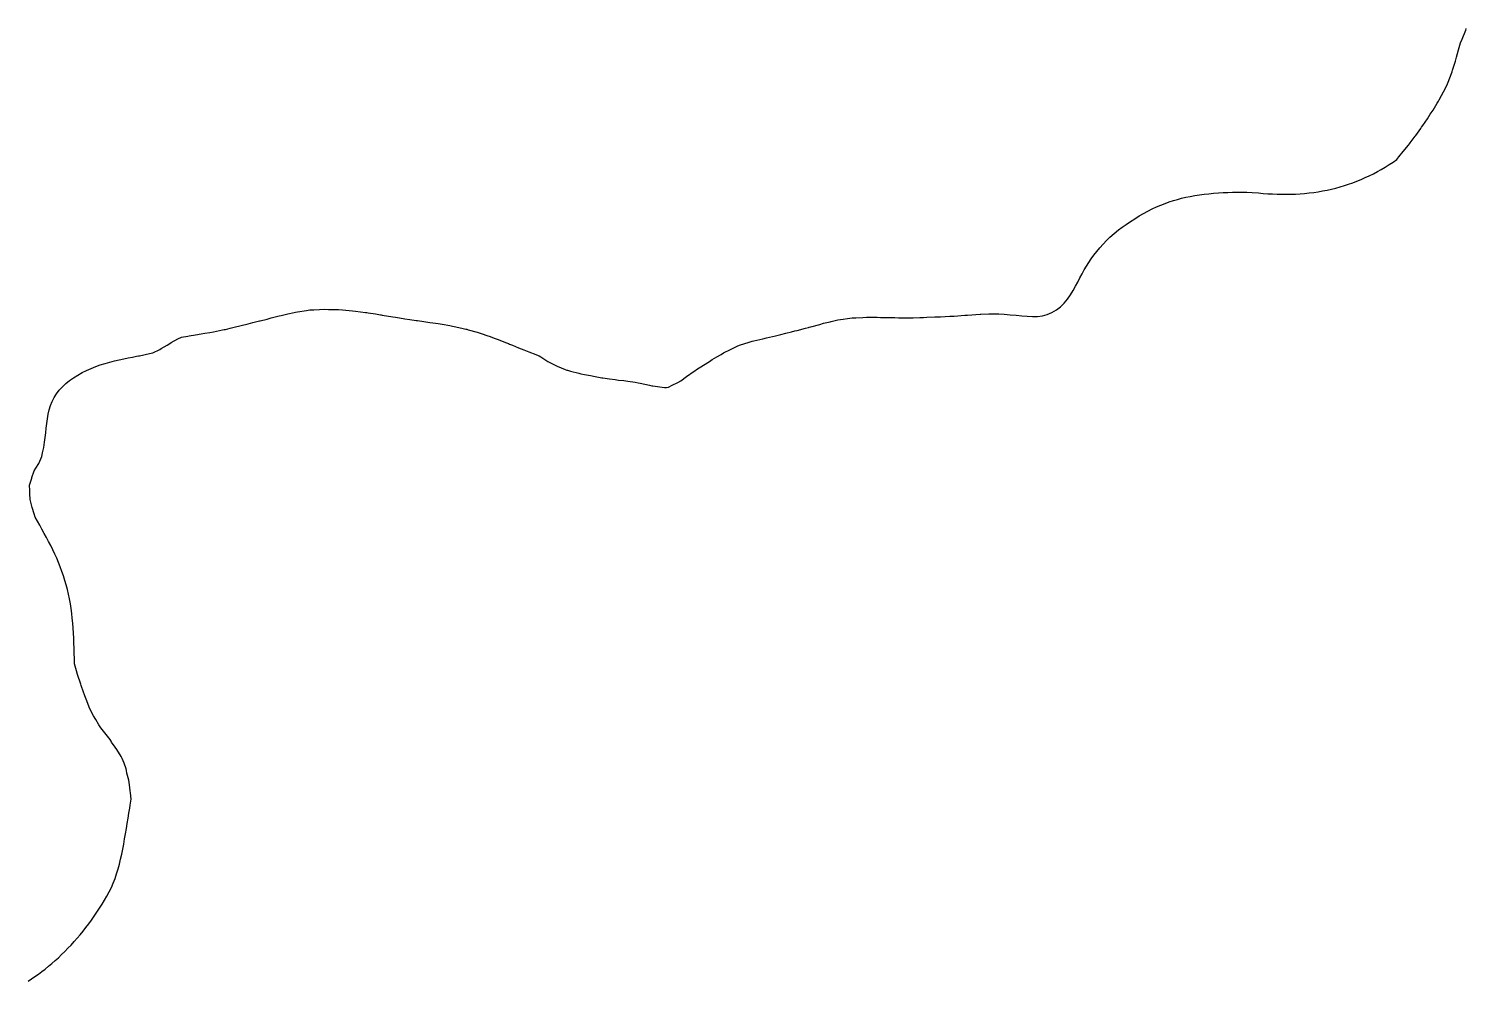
# Model space of a CAD drawing. Extents: x -716807 to -716325, y -984331 to -984126.
# Drawn here: x -716568 to -716467.3, y -984317.3 to -984250.5 of the extents above; entities that cross this region are included whole.
import ezdxf

# ---------------------------------------------------------------- set-up
doc = ezdxf.new("R2010")
doc.units = 0
doc.layers.add('contour_lines', color=1, linetype='CONTINUOUS')

msp = doc.modelspace()

# ---------------------------------------------------------------- linework, layer by layer
at = {"layer": 'contour_lines', "color": 1}
for p, q in [((-716467.682, -984251.5, 272), (-716467.577, -984251.243, 272)), ((-716467.577, -984251.243, 272), (-716467.32, -984250.614, 272)), ((-716467.32, -984250.614, 272), (-716467.289, -984250.531, 272)), ((-716467.289, -984250.531, 272), (-716467.281, -984250.5, 272)), ((-716467.964, -984252.5, 272), (-716467.818, -984252.002, 272)), ((-716467.818, -984252.002, 272), (-716467.682, -984251.5, 272)), ((-716468.266, -984253.5, 272), (-716468.244, -984253.424, 272)), ((-716468.244, -984253.424, 272), (-716468.036, -984252.784, 272)), ((-716468.036, -984252.784, 272), (-716467.964, -984252.5, 272)), ((-716468.653, -984254.5, 272), (-716468.551, -984254.269, 272)), ((-716468.551, -984254.269, 272), (-716468.32, -984253.649, 272)), ((-716468.32, -984253.649, 272), (-716468.278, -984253.542, 272)), ((-716468.278, -984253.542, 272), (-716468.266, -984253.5, 272)), ((-716469.181, -984255.5, 272), (-716469.015, -984255.195, 272)), ((-716469.015, -984255.195, 272), (-716468.875, -984254.945, 272)), ((-716468.875, -984254.945, 272), (-716468.653, -984254.5, 272)), ((-716470, -984256.82, 272), (-716469.799, -984256.5, 272)), ((-716469.799, -984256.5, 272), (-716469.611, -984256.209, 272)), ((-716469.611, -984256.209, 272), (-716469.32, -984255.725, 272)), ((-716469.32, -984255.725, 272), (-716469.233, -984255.587, 272)), ((-716469.233, -984255.587, 272), (-716469.181, -984255.5, 272)), ((-716470.825, -984257.995, 272), (-716470.469, -984257.5, 272)), ((-716470.469, -984257.5, 272), (-716470.406, -984257.414, 272)), ((-716470.406, -984257.414, 272), (-716470.32, -984257.287, 272)), ((-716470.32, -984257.287, 272), (-716470, -984256.82, 272)), ((-716471.251, -984258.569, 272), (-716471.201, -984258.5, 272)), ((-716471.201, -984258.5, 272), (-716470.852, -984258.032, 272)), ((-716470.852, -984258.032, 272), (-716470.825, -984257.995, 272)), ((-716472.145, -984259.675, 272), (-716472.009, -984259.5, 272)), ((-716472.009, -984259.5, 272), (-716471.693, -984259.127, 272)), ((-716471.693, -984259.127, 272), (-716471.32, -984258.662, 272)), ((-716471.32, -984258.662, 272), (-716471.251, -984258.569, 272)), ((-716473.79, -984260.672, 272), (-716473.51, -984260.524, 272)), ((-716473.51, -984260.524, 272), (-716473.232, -984260.369, 272)), ((-716473.232, -984260.369, 272), (-716472.957, -984260.206, 272)), ((-716472.957, -984260.206, 272), (-716472.684, -984260.036, 272)), ((-716472.684, -984260.036, 272), (-716472.413, -984259.859, 272)), ((-716472.413, -984259.859, 272), (-716472.145, -984259.675, 272)), ((-716476.123, -984261.594, 272), (-716475.823, -984261.504, 272)), ((-716475.823, -984261.504, 272), (-716475.525, -984261.407, 272)), ((-716475.525, -984261.407, 272), (-716475.23, -984261.303, 272)), ((-716475.23, -984261.303, 272), (-716474.937, -984261.191, 272)), ((-716474.937, -984261.191, 272), (-716474.647, -984261.072, 272)), ((-716474.647, -984261.072, 272), (-716474.359, -984260.946, 272)), ((-716474.359, -984260.946, 272), (-716474.073, -984260.813, 272)), ((-716474.073, -984260.813, 272), (-716473.79, -984260.672, 272)), ((-716487.804, -984262.556, 272), (-716487.516, -984262.47, 272)), ((-716487.516, -984262.47, 272), (-716487.226, -984262.394, 272)), ((-716487.226, -984262.394, 272), (-716486.928, -984262.325, 272)), ((-716486.928, -984262.325, 272), (-716486.62, -984262.263, 272)), ((-716486.62, -984262.263, 272), (-716486.303, -984262.208, 272)), ((-716486.303, -984262.208, 272), (-716485.978, -984262.159, 272)), ((-716485.978, -984262.159, 272), (-716485.648, -984262.116, 272)), ((-716485.648, -984262.116, 272), (-716485.316, -984262.079, 272)), ((-716485.316, -984262.079, 272), (-716484.984, -984262.047, 272)), ((-716484.984, -984262.047, 272), (-716484.651, -984262.022, 272)), ((-716484.651, -984262.022, 272), (-716484.319, -984262.001, 272)), ((-716484.319, -984262.001, 272), (-716483.986, -984261.985, 272)), ((-716483.986, -984261.985, 272), (-716483.653, -984261.974, 272)), ((-716483.653, -984261.974, 272), (-716483.32, -984261.968, 272)), ((-716483.32, -984261.968, 272), (-716482.987, -984261.966, 272)), ((-716482.987, -984261.966, 272), (-716482.65, -984261.971, 272)), ((-716482.65, -984261.971, 272), (-716482.283, -984261.985, 272)), ((-716482.283, -984261.985, 272), (-716481.838, -984262.018, 272)), ((-716481.838, -984262.018, 272), (-716481.514, -984262.049, 272)), ((-716481.514, -984262.049, 272), (-716481.189, -984262.073, 272)), ((-716481.189, -984262.073, 272), (-716480.863, -984262.093, 272)), ((-716480.863, -984262.093, 272), (-716480.538, -984262.106, 272)), ((-716480.538, -984262.106, 272), (-716480.214, -984262.113, 272)), ((-716480.214, -984262.113, 272), (-716479.89, -984262.114, 272)), ((-716479.89, -984262.114, 272), (-716479.566, -984262.108, 272)), ((-716479.566, -984262.108, 272), (-716479.244, -984262.096, 272)), ((-716479.244, -984262.096, 272), (-716478.924, -984262.077, 272)), ((-716478.924, -984262.077, 272), (-716478.605, -984262.052, 272)), ((-716478.605, -984262.052, 272), (-716478.288, -984262.019, 272)), ((-716478.288, -984262.019, 272), (-716477.972, -984261.98, 272)), ((-716477.972, -984261.98, 272), (-716477.658, -984261.933, 272)), ((-716477.658, -984261.933, 272), (-716477.347, -984261.88, 272)), ((-716477.347, -984261.88, 272), (-716477.038, -984261.819, 272)), ((-716477.038, -984261.819, 272), (-716476.73, -984261.751, 272)), ((-716476.73, -984261.751, 272), (-716476.426, -984261.676, 272)), ((-716476.426, -984261.676, 272), (-716476.123, -984261.594, 272)), ((-716490.205, -984263.636, 272), (-716489.9, -984263.461, 272)), ((-716489.9, -984263.461, 272), (-716489.593, -984263.298, 272)), ((-716489.593, -984263.298, 272), (-716489.286, -984263.145, 272)), ((-716489.286, -984263.145, 272), (-716488.98, -984263.004, 272)), ((-716488.98, -984263.004, 272), (-716488.678, -984262.874, 272)), ((-716488.678, -984262.874, 272), (-716488.382, -984262.757, 272)), ((-716488.382, -984262.757, 272), (-716488.091, -984262.651, 272)), ((-716488.091, -984262.651, 272), (-716487.804, -984262.556, 272)), ((-716491.64, -984264.595, 272), (-716491.391, -984264.412, 272)), ((-716491.391, -984264.412, 272), (-716491.118, -984264.223, 272)), ((-716491.118, -984264.223, 272), (-716490.819, -984264.022, 272)), ((-716490.819, -984264.022, 272), (-716490.512, -984263.824, 272)), ((-716490.512, -984263.824, 272), (-716490.205, -984263.636, 272)), ((-716492.733, -984265.607, 272), (-716492.497, -984265.361, 272)), ((-716492.497, -984265.361, 272), (-716492.257, -984265.131, 272)), ((-716492.257, -984265.131, 272), (-716491.964, -984264.856, 272)), ((-716491.964, -984264.856, 272), (-716491.64, -984264.595, 272)), ((-716493.558, -984266.639, 272), (-716493.375, -984266.386, 272)), ((-716493.375, -984266.386, 272), (-716493.177, -984266.13, 272)), ((-716493.177, -984266.13, 272), (-716492.962, -984265.868, 272)), ((-716492.962, -984265.868, 272), (-716492.733, -984265.607, 272)), ((-716494.205, -984267.693, 272), (-716494.051, -984267.419, 272)), ((-716494.051, -984267.419, 272), (-716493.893, -984267.153, 272)), ((-716493.893, -984267.153, 272), (-716493.729, -984266.893, 272)), ((-716493.729, -984266.893, 272), (-716493.558, -984266.639, 272)), ((-716494.832, -984268.864, 272), (-716494.666, -984268.562, 272)), ((-716494.666, -984268.562, 272), (-716494.509, -984268.265, 272)), ((-716494.509, -984268.265, 272), (-716494.357, -984267.975, 272)), ((-716494.357, -984267.975, 272), (-716494.205, -984267.693, 272)), ((-716495.453, -984269.741, 272), (-716495.221, -984269.46, 272)), ((-716495.221, -984269.46, 272), (-716495.015, -984269.165, 272)), ((-716495.015, -984269.165, 272), (-716494.832, -984268.864, 272)), ((-716550.32, -984270.606, 272), (-716550.234, -984270.586, 272)), ((-716550.234, -984270.586, 272), (-716549.85, -984270.5, 272)), ((-716549.85, -984270.5, 272), (-716549.415, -984270.405, 272)), ((-716549.415, -984270.405, 272), (-716549.32, -984270.384, 272)), ((-716549.32, -984270.384, 272), (-716549.182, -984270.362, 272)), ((-716549.182, -984270.362, 272), (-716548.561, -984270.259, 272)), ((-716548.561, -984270.259, 272), (-716548.32, -984270.22, 272)), ((-716548.32, -984270.22, 272), (-716548.03, -984270.21, 272)), ((-716548.03, -984270.21, 272), (-716547.636, -984270.184, 272)), ((-716547.636, -984270.184, 272), (-716547.32, -984270.174, 272)), ((-716547.32, -984270.174, 272), (-716547.001, -984270.181, 272)), ((-716547.001, -984270.181, 272), (-716546.635, -984270.185, 272)), ((-716546.635, -984270.185, 272), (-716546.32, -984270.192, 272)), ((-716546.32, -984270.192, 272), (-716546.035, -984270.215, 272)), ((-716546.035, -984270.215, 272), (-716545.562, -984270.258, 272)), ((-716545.562, -984270.258, 272), (-716545.32, -984270.277, 272)), ((-716545.32, -984270.277, 272), (-716545.12, -984270.3, 272)), ((-716545.12, -984270.3, 272), (-716544.423, -984270.397, 272)), ((-716544.423, -984270.397, 272), (-716544.32, -984270.409, 272)), ((-716544.32, -984270.409, 272), (-716544.239, -984270.419, 272)), ((-716544.239, -984270.419, 272), (-716543.715, -984270.5, 272)), ((-716543.715, -984270.5, 272), (-716543.374, -984270.554, 272)), ((-716543.374, -984270.554, 272), (-716543.32, -984270.565, 272)), ((-716543.32, -984270.565, 272), (-716543.241, -984270.579, 272)), ((-716543.241, -984270.579, 272), (-716542.512, -984270.692, 272)), ((-716503.175, -984270.645, 272), (-716502.412, -984270.592, 272)), ((-716502.412, -984270.592, 272), (-716502.32, -984270.588, 272)), ((-716502.32, -984270.588, 272), (-716502.236, -984270.584, 272)), ((-716502.236, -984270.584, 272), (-716501.343, -984270.523, 272)), ((-716501.343, -984270.523, 272), (-716501.298, -984270.522, 272)), ((-716501.298, -984270.522, 272), (-716500.737, -984270.5, 272)), ((-716500.737, -984270.5, 272), (-716500.336, -984270.484, 272)), ((-716500.336, -984270.484, 272), (-716500.043, -984270.497, 272)), ((-716500.043, -984270.497, 272), (-716499.657, -984270.522, 272)), ((-716499.657, -984270.522, 272), (-716499.243, -984270.556, 272)), ((-716499.243, -984270.556, 272), (-716498.832, -984270.595, 272)), ((-716498.832, -984270.595, 272), (-716498.435, -984270.633, 272)), ((-716496.982, -984270.624, 272), (-716496.642, -984270.537, 272)), ((-716496.642, -984270.537, 272), (-716496.314, -984270.403, 272)), ((-716496.314, -984270.403, 272), (-716496.003, -984270.222, 272)), ((-716496.003, -984270.222, 272), (-716495.715, -984269.999, 272)), ((-716495.715, -984269.999, 272), (-716495.453, -984269.741, 272)), ((-716554.441, -984271.621, 272), (-716554.32, -984271.599, 272)), ((-716554.32, -984271.599, 272), (-716554.24, -984271.58, 272)), ((-716554.24, -984271.58, 272), (-716553.911, -984271.5, 272)), ((-716553.911, -984271.5, 272), (-716553.43, -984271.39, 272)), ((-716553.43, -984271.39, 272), (-716553.32, -984271.362, 272)), ((-716553.32, -984271.362, 272), (-716553.136, -984271.316, 272)), ((-716553.136, -984271.316, 272), (-716552.633, -984271.187, 272)), ((-716552.633, -984271.187, 272), (-716552.32, -984271.109, 272)), ((-716552.32, -984271.109, 272), (-716551.836, -984270.984, 272)), ((-716551.836, -984270.984, 272), (-716551.794, -984270.974, 272)), ((-716551.794, -984270.974, 272), (-716551.32, -984270.854, 272)), ((-716551.32, -984270.854, 272), (-716551.038, -984270.782, 272)), ((-716551.038, -984270.782, 272), (-716550.462, -984270.642, 272)), ((-716550.462, -984270.642, 272), (-716550.32, -984270.606, 272)), ((-716542.512, -984270.692, 272), (-716542.32, -984270.729, 272)), ((-716542.32, -984270.729, 272), (-716542.046, -984270.774, 272)), ((-716542.046, -984270.774, 272), (-716541.653, -984270.833, 272)), ((-716541.653, -984270.833, 272), (-716541.32, -984270.889, 272)), ((-716541.32, -984270.889, 272), (-716540.868, -984270.952, 272)), ((-716540.868, -984270.952, 272), (-716540.784, -984270.964, 272)), ((-716540.784, -984270.964, 272), (-716540.32, -984271.027, 272)), ((-716540.32, -984271.027, 272), (-716539.911, -984271.091, 272)), ((-716539.911, -984271.091, 272), (-716539.705, -984271.115, 272)), ((-716539.705, -984271.115, 272), (-716539.32, -984271.172, 272)), ((-716539.32, -984271.172, 272), (-716539.045, -984271.225, 272)), ((-716539.045, -984271.225, 272), (-716538.509, -984271.311, 272)), ((-716538.509, -984271.311, 272), (-716538.32, -984271.346, 272)), ((-716538.32, -984271.346, 272), (-716538.197, -984271.377, 272)), ((-716538.197, -984271.377, 272), (-716537.661, -984271.5, 272)), ((-716537.661, -984271.5, 272), (-716537.381, -984271.561, 272)), ((-716537.381, -984271.561, 272), (-716537.32, -984271.573, 272)), ((-716537.32, -984271.573, 272), (-716537.217, -984271.603, 272)), ((-716537.217, -984271.603, 272), (-716536.596, -984271.776, 272)), ((-716514.165, -984271.655, 272), (-716513.593, -984271.5, 272)), ((-716513.593, -984271.5, 272), (-716513.378, -984271.442, 272)), ((-716513.378, -984271.442, 272), (-716513.32, -984271.424, 272)), ((-716513.32, -984271.424, 272), (-716513.213, -984271.393, 272)), ((-716513.213, -984271.393, 272), (-716512.588, -984271.232, 272)), ((-716512.588, -984271.232, 272), (-716512.32, -984271.15, 272)), ((-716512.32, -984271.15, 272), (-716511.865, -984271.045, 272)), ((-716511.865, -984271.045, 272), (-716511.79, -984271.03, 272)), ((-716511.79, -984271.03, 272), (-716511.32, -984270.914, 272)), ((-716511.32, -984270.914, 272), (-716510.954, -984270.866, 272)), ((-716510.954, -984270.866, 272), (-716510.64, -984270.82, 272)), ((-716510.64, -984270.82, 272), (-716510.32, -984270.778, 272)), ((-716510.32, -984270.778, 272), (-716510.053, -984270.767, 272)), ((-716510.053, -984270.767, 272), (-716509.563, -984270.743, 272)), ((-716509.563, -984270.743, 272), (-716509.32, -984270.733, 272)), ((-716509.32, -984270.733, 272), (-716509.085, -984270.735, 272)), ((-716509.085, -984270.735, 272), (-716508.556, -984270.736, 272)), ((-716508.556, -984270.736, 272), (-716508.32, -984270.738, 272)), ((-716508.32, -984270.738, 272), (-716508.077, -984270.743, 272)), ((-716508.077, -984270.743, 272), (-716507.572, -984270.752, 272)), ((-716507.572, -984270.752, 272), (-716507.32, -984270.756, 272)), ((-716507.32, -984270.756, 272), (-716507.056, -984270.764, 272)), ((-716507.056, -984270.764, 272), (-716506.591, -984270.771, 272)), ((-716506.591, -984270.771, 272), (-716506.32, -984270.779, 272)), ((-716506.32, -984270.779, 272), (-716506.049, -984270.771, 272)), ((-716506.049, -984270.771, 272), (-716505.57, -984270.75, 272)), ((-716505.57, -984270.75, 272), (-716505.32, -984270.742, 272)), ((-716505.32, -984270.742, 272), (-716505.084, -984270.736, 272)), ((-716505.084, -984270.736, 272), (-716504.524, -984270.704, 272)), ((-716504.524, -984270.704, 272), (-716504.32, -984270.698, 272)), ((-716504.32, -984270.698, 272), (-716504.126, -984270.694, 272)), ((-716504.126, -984270.694, 272), (-716503.474, -984270.654, 272)), ((-716503.474, -984270.654, 272), (-716503.32, -984270.65, 272)), ((-716503.32, -984270.65, 272), (-716503.175, -984270.645, 272)), ((-716498.435, -984270.633, 272), (-716498.055, -984270.664, 272)), ((-716498.055, -984270.664, 272), (-716497.688, -984270.679, 272)), ((-716497.688, -984270.679, 272), (-716497.331, -984270.668, 272)), ((-716497.331, -984270.668, 272), (-716496.982, -984270.624, 272)), ((-716558.201, -984272.619, 272), (-716558.041, -984272.5, 272)), ((-716558.041, -984272.5, 272), (-716557.574, -984272.246, 272)), ((-716557.574, -984272.246, 272), (-716557.32, -984272.128, 272)), ((-716557.32, -984272.128, 272), (-716556.872, -984272.052, 272)), ((-716556.872, -984272.052, 272), (-716556.78, -984272.04, 272)), ((-716556.78, -984272.04, 272), (-716556.32, -984271.953, 272)), ((-716556.32, -984271.953, 272), (-716555.922, -984271.898, 272)), ((-716555.922, -984271.898, 272), (-716555.669, -984271.849, 272)), ((-716555.669, -984271.849, 272), (-716555.32, -984271.796, 272)), ((-716555.32, -984271.796, 272), (-716555.068, -984271.752, 272)), ((-716555.068, -984271.752, 272), (-716554.441, -984271.621, 272)), ((-716536.596, -984271.776, 272), (-716536.32, -984271.859, 272)), ((-716536.32, -984271.859, 272), (-716535.846, -984272.026, 272)), ((-716535.846, -984272.026, 272), (-716535.763, -984272.057, 272)), ((-716535.763, -984272.057, 272), (-716535.32, -984272.219, 272)), ((-716535.32, -984272.219, 272), (-716535.116, -984272.296, 272)), ((-716535.116, -984272.296, 272), (-716534.599, -984272.5, 272)), ((-716534.599, -984272.5, 272), (-716534.402, -984272.582, 272)), ((-716534.402, -984272.582, 272), (-716534.32, -984272.616, 272)), ((-716534.32, -984272.616, 272), (-716534.124, -984272.696, 272)), ((-716518.147, -984272.673, 272), (-716517.612, -984272.5, 272)), ((-716517.612, -984272.5, 272), (-716517.39, -984272.43, 272)), ((-716517.39, -984272.43, 272), (-716517.32, -984272.411, 272)), ((-716517.32, -984272.411, 272), (-716517.204, -984272.384, 272)), ((-716517.204, -984272.384, 272), (-716516.584, -984272.236, 272)), ((-716516.584, -984272.236, 272), (-716516.32, -984272.176, 272)), ((-716516.32, -984272.176, 272), (-716515.898, -984272.078, 272)), ((-716515.898, -984272.078, 272), (-716515.771, -984272.049, 272)), ((-716515.771, -984272.049, 272), (-716515.32, -984271.943, 272)), ((-716515.32, -984271.943, 272), (-716514.963, -984271.857, 272)), ((-716514.963, -984271.857, 272), (-716514.576, -984271.756, 272)), ((-716514.576, -984271.756, 272), (-716514.32, -984271.692, 272)), ((-716514.32, -984271.692, 272), (-716514.165, -984271.655, 272)), ((-716561.354, -984273.635, 272), (-716561.047, -984273.574, 272)), ((-716561.047, -984273.574, 272), (-716560.746, -984273.518, 272)), ((-716560.746, -984273.518, 272), (-716560.472, -984273.469, 272)), ((-716560.472, -984273.469, 272), (-716560.32, -984273.443, 272)), ((-716560.32, -984273.443, 272), (-716560.247, -984273.427, 272)), ((-716560.247, -984273.427, 272), (-716559.557, -984273.263, 272)), ((-716559.557, -984273.263, 272), (-716559.32, -984273.213, 272)), ((-716559.32, -984273.213, 272), (-716558.839, -984272.981, 272)), ((-716558.839, -984272.981, 272), (-716558.745, -984272.925, 272)), ((-716558.745, -984272.925, 272), (-716558.32, -984272.688, 272)), ((-716558.32, -984272.688, 272), (-716558.201, -984272.619, 272)), ((-716534.124, -984272.696, 272), (-716533.693, -984272.873, 272)), ((-716533.693, -984272.873, 272), (-716533.32, -984273.021, 272)), ((-716533.32, -984273.021, 272), (-716532.98, -984273.16, 272)), ((-716532.98, -984273.16, 272), (-716532.477, -984273.343, 272)), ((-716532.477, -984273.343, 272), (-716532.32, -984273.403, 272)), ((-716532.32, -984273.403, 272), (-716532.257, -984273.437, 272)), ((-716532.257, -984273.437, 272), (-716532.141, -984273.5, 272)), ((-716532.141, -984273.5, 272), (-716531.645, -984273.825, 272)), ((-716520.122, -984273.698, 272), (-716519.792, -984273.5, 272)), ((-716519.792, -984273.5, 272), (-716519.49, -984273.33, 272)), ((-716519.49, -984273.33, 272), (-716519.32, -984273.228, 272)), ((-716519.32, -984273.228, 272), (-716518.833, -984272.987, 272)), ((-716518.833, -984272.987, 272), (-716518.782, -984272.962, 272)), ((-716518.782, -984272.962, 272), (-716518.32, -984272.733, 272)), ((-716518.32, -984272.733, 272), (-716518.147, -984272.673, 272)), ((-716564.577, -984274.78, 272), (-716564.274, -984274.61, 272)), ((-716564.274, -984274.61, 272), (-716563.963, -984274.456, 272)), ((-716563.963, -984274.456, 272), (-716563.647, -984274.316, 272)), ((-716563.647, -984274.316, 272), (-716563.326, -984274.188, 272)), ((-716563.326, -984274.188, 272), (-716563, -984274.072, 272)), ((-716563, -984274.072, 272), (-716562.669, -984273.966, 272)), ((-716562.669, -984273.966, 272), (-716562.335, -984273.87, 272)), ((-716562.335, -984273.87, 272), (-716562, -984273.782, 272)), ((-716562, -984273.782, 272), (-716561.671, -984273.704, 272)), ((-716561.671, -984273.704, 272), (-716561.354, -984273.635, 272)), ((-716531.645, -984273.825, 272), (-716531.32, -984274.007, 272)), ((-716531.32, -984274.007, 272), (-716530.983, -984274.163, 272)), ((-716530.983, -984274.163, 272), (-716530.427, -984274.393, 272)), ((-716530.427, -984274.393, 272), (-716530.32, -984274.44, 272)), ((-716530.32, -984274.44, 272), (-716530.269, -984274.449, 272)), ((-716530.269, -984274.449, 272), (-716530.062, -984274.5, 272)), ((-716530.062, -984274.5, 272), (-716529.476, -984274.656, 272)), ((-716521.926, -984274.894, 272), (-716521.378, -984274.5, 272)), ((-716521.378, -984274.5, 272), (-716521.343, -984274.477, 272)), ((-716521.343, -984274.477, 272), (-716521.217, -984274.397, 272)), ((-716521.217, -984274.397, 272), (-716520.737, -984274.083, 272)), ((-716520.737, -984274.083, 272), (-716520.32, -984273.821, 272)), ((-716520.32, -984273.821, 272), (-716520.122, -984273.698, 272)), ((-716565.877, -984275.847, 272), (-716565.657, -984275.608, 272)), ((-716565.657, -984275.608, 272), (-716565.413, -984275.38, 272)), ((-716565.413, -984275.38, 272), (-716565.15, -984275.165, 272)), ((-716565.15, -984275.165, 272), (-716564.87, -984274.965, 272)), ((-716564.87, -984274.965, 272), (-716564.577, -984274.78, 272)), ((-716529.476, -984274.656, 272), (-716529.32, -984274.703, 272)), ((-716529.32, -984274.703, 272), (-716529.067, -984274.753, 272)), ((-716529.067, -984274.753, 272), (-716528.64, -984274.82, 272)), ((-716528.64, -984274.82, 272), (-716528.32, -984274.89, 272)), ((-716528.32, -984274.89, 272), (-716527.855, -984274.965, 272)), ((-716527.855, -984274.965, 272), (-716527.792, -984274.972, 272)), ((-716527.792, -984274.972, 272), (-716527.32, -984275.056, 272)), ((-716527.32, -984275.056, 272), (-716526.918, -984275.098, 272)), ((-716526.918, -984275.098, 272), (-716526.688, -984275.132, 272)), ((-716526.688, -984275.132, 272), (-716526.32, -984275.174, 272)), ((-716526.32, -984275.174, 272), (-716526.031, -984275.211, 272)), ((-716526.031, -984275.211, 272), (-716525.529, -984275.291, 272)), ((-716525.529, -984275.291, 272), (-716525.32, -984275.32, 272)), ((-716525.32, -984275.32, 272), (-716525.178, -984275.358, 272)), ((-716525.178, -984275.358, 272), (-716524.523, -984275.5, 272)), ((-716524.523, -984275.5, 272), (-716524.355, -984275.535, 272)), ((-716524.355, -984275.535, 272), (-716524.32, -984275.541, 272)), ((-716524.32, -984275.541, 272), (-716524.275, -984275.545, 272)), ((-716524.275, -984275.545, 272), (-716523.469, -984275.649, 272)), ((-716523.32, -984275.662, 272), (-716523.196, -984275.624, 272)), ((-716523.196, -984275.624, 272), (-716522.936, -984275.5, 272)), ((-716522.936, -984275.5, 272), (-716522.519, -984275.301, 272)), ((-716522.519, -984275.301, 272), (-716522.32, -984275.182, 272)), ((-716522.32, -984275.182, 272), (-716521.926, -984274.894, 272)), ((-716566.488, -984276.915, 272), (-716566.375, -984276.63, 272)), ((-716566.375, -984276.63, 272), (-716566.236, -984276.358, 272)), ((-716566.236, -984276.358, 272), (-716566.07, -984276.097, 272)), ((-716566.07, -984276.097, 272), (-716565.877, -984275.847, 272)), ((-716523.469, -984275.649, 272), (-716523.32, -984275.662, 272)), ((-716566.703, -984277.847, 272), (-716566.647, -984277.526, 272)), ((-716566.647, -984277.526, 272), (-716566.577, -984277.214, 272)), ((-716566.577, -984277.214, 272), (-716566.488, -984276.915, 272)), ((-716566.824, -984278.833, 272), (-716566.786, -984278.505, 272)), ((-716566.786, -984278.505, 272), (-716566.747, -984278.175, 272)), ((-716566.747, -984278.175, 272), (-716566.703, -984277.847, 272)), ((-716566.957, -984279.863, 272), (-716566.909, -984279.493, 272)), ((-716566.909, -984279.493, 272), (-716566.864, -984279.157, 272)), ((-716566.864, -984279.157, 272), (-716566.824, -984278.833, 272)), ((-716567.32, -984280.973, 272), (-716567.171, -984280.649, 272)), ((-716567.171, -984280.649, 272), (-716567.103, -984280.5, 272)), ((-716567.103, -984280.5, 272), (-716567.061, -984280.241, 272)), ((-716567.061, -984280.241, 272), (-716566.957, -984279.863, 272)), ((-716567.791, -984281.971, 272), (-716567.633, -984281.5, 272)), ((-716567.633, -984281.5, 272), (-716567.512, -984281.308, 272)), ((-716567.512, -984281.308, 272), (-716567.32, -984280.973, 272)), ((-716567.966, -984282.5, 272), (-716567.806, -984282.014, 272)), ((-716567.946, -984282.874, 272), (-716567.966, -984282.5, 272)), ((-716567.806, -984282.014, 272), (-716567.791, -984281.971, 272)), ((-716567.935, -984283.115, 272), (-716567.946, -984282.874, 272)), ((-716567.914, -984283.5, 272), (-716567.935, -984283.115, 272)), ((-716567.793, -984283.973, 272), (-716567.914, -984283.5, 272)), ((-716567.769, -984284.051, 272), (-716567.793, -984283.973, 272)), ((-716567.644, -984284.5, 272), (-716567.769, -984284.051, 272)), ((-716567.563, -984284.743, 272), (-716567.644, -984284.5, 272)), ((-716567.406, -984285.027, 272), (-716567.563, -984284.743, 272)), ((-716567.248, -984285.31, 272), (-716567.406, -984285.027, 272)), ((-716567.09, -984285.592, 272), (-716567.248, -984285.31, 272)), ((-716566.933, -984285.875, 272), (-716567.09, -984285.592, 272)), ((-716566.778, -984286.16, 272), (-716566.933, -984285.875, 272)), ((-716566.625, -984286.446, 272), (-716566.778, -984286.16, 272)), ((-716566.475, -984286.735, 272), (-716566.625, -984286.446, 272)), ((-716566.33, -984287.026, 272), (-716566.475, -984286.735, 272)), ((-716566.19, -984287.321, 272), (-716566.33, -984287.026, 272)), ((-716566.055, -984287.619, 272), (-716566.19, -984287.321, 272)), ((-716565.926, -984287.922, 272), (-716566.055, -984287.619, 272)), ((-716565.803, -984288.227, 272), (-716565.926, -984287.922, 272)), ((-716565.688, -984288.537, 272), (-716565.803, -984288.227, 272)), ((-716565.58, -984288.85, 272), (-716565.688, -984288.537, 272)), ((-716565.48, -984289.167, 272), (-716565.58, -984288.85, 272)), ((-716565.388, -984289.488, 272), (-716565.48, -984289.167, 272)), ((-716565.304, -984289.812, 272), (-716565.388, -984289.488, 272)), ((-716565.228, -984290.139, 272), (-716565.304, -984289.812, 272)), ((-716565.16, -984290.47, 272), (-716565.228, -984290.139, 272)), ((-716565.099, -984290.803, 272), (-716565.16, -984290.47, 272)), ((-716565.047, -984291.14, 272), (-716565.099, -984290.803, 272)), ((-716565.002, -984291.479, 272), (-716565.047, -984291.14, 272)), ((-716564.963, -984291.82, 272), (-716565.002, -984291.479, 272)), ((-716564.931, -984292.164, 272), (-716564.963, -984291.82, 272)), ((-716564.905, -984292.511, 272), (-716564.931, -984292.164, 272)), ((-716564.884, -984292.86, 272), (-716564.905, -984292.511, 272)), ((-716564.867, -984293.211, 272), (-716564.884, -984292.86, 272)), ((-716564.853, -984293.565, 272), (-716564.867, -984293.211, 272)), ((-716564.84, -984293.923, 272), (-716564.853, -984293.565, 272)), ((-716564.829, -984294.284, 272), (-716564.84, -984293.923, 272)), ((-716564.816, -984294.649, 272), (-716564.829, -984294.284, 272)), ((-716564.801, -984295.019, 272), (-716564.816, -984294.649, 272)), ((-716564.676, -984295.5, 272), (-716564.801, -984295.019, 272)), ((-716564.592, -984295.772, 272), (-716564.676, -984295.5, 272)), ((-716564.372, -984296.448, 272), (-716564.592, -984295.772, 272)), ((-716564.347, -984296.527, 272), (-716564.372, -984296.448, 272)), ((-716564.32, -984296.605, 272), (-716564.347, -984296.527, 272)), ((-716564.089, -984297.269, 272), (-716564.32, -984296.605, 272)), ((-716563.998, -984297.5, 272), (-716564.089, -984297.269, 272)), ((-716563.803, -984297.983, 272), (-716563.998, -984297.5, 272)), ((-716563.773, -984298.047, 272), (-716563.803, -984297.983, 272)), ((-716563.573, -984298.5, 272), (-716563.773, -984298.047, 272)), ((-716563.481, -984298.661, 272), (-716563.573, -984298.5, 272)), ((-716563.32, -984298.915, 272), (-716563.481, -984298.661, 272)), ((-716563.106, -984299.286, 272), (-716563.32, -984298.915, 272)), ((-716562.972, -984299.5, 272), (-716563.106, -984299.286, 272)), ((-716562.32, -984300.33, 272), (-716562.972, -984299.5, 272)), ((-716562.252, -984300.432, 272), (-716562.32, -984300.33, 272)), ((-716562.209, -984300.5, 272), (-716562.252, -984300.432, 272)), ((-716561.952, -984300.868, 272), (-716562.209, -984300.5, 272)), ((-716561.842, -984301.022, 272), (-716561.952, -984300.868, 272)), ((-716561.546, -984301.5, 272), (-716561.842, -984301.022, 272)), ((-716561.463, -984301.643, 272), (-716561.546, -984301.5, 272)), ((-716561.32, -984301.989, 272), (-716561.463, -984301.643, 272)), ((-716561.191, -984302.371, 272), (-716561.32, -984301.989, 272)), ((-716561.166, -984302.5, 272), (-716561.191, -984302.371, 272)), ((-716561.133, -984302.687, 272), (-716561.166, -984302.5, 272)), ((-716560.999, -984303.179, 272), (-716561.133, -984302.687, 272)), ((-716560.954, -984303.5, 272), (-716560.999, -984303.179, 272)), ((-716560.91, -984303.91, 272), (-716560.954, -984303.5, 272)), ((-716560.881, -984304.061, 272), (-716560.91, -984303.91, 272)), ((-716560.906, -984304.914, 272), (-716560.842, -984304.5, 272)), ((-716560.842, -984304.5, 272), (-716560.881, -984304.061, 272)), ((-716561.118, -984306.205, 272), (-716561.06, -984305.843, 272)), ((-716561.06, -984305.843, 272), (-716561.001, -984305.482, 272)), ((-716561.001, -984305.482, 272), (-716560.942, -984305.122, 272)), ((-716560.942, -984305.122, 272), (-716560.906, -984304.914, 272)), ((-716561.236, -984306.928, 272), (-716561.177, -984306.567, 272)), ((-716561.177, -984306.567, 272), (-716561.118, -984306.205, 272)), ((-716561.43, -984308.003, 272), (-716561.362, -984307.647, 272)), ((-716561.362, -984307.647, 272), (-716561.298, -984307.289, 272)), ((-716561.298, -984307.289, 272), (-716561.236, -984306.928, 272)), ((-716561.667, -984309.048, 272), (-716561.582, -984308.704, 272)), ((-716561.582, -984308.704, 272), (-716561.503, -984308.355, 272)), ((-716561.503, -984308.355, 272), (-716561.43, -984308.003, 272)), ((-716561.971, -984310.051, 272), (-716561.861, -984309.722, 272)), ((-716561.861, -984309.722, 272), (-716561.76, -984309.388, 272)), ((-716561.76, -984309.388, 272), (-716561.667, -984309.048, 272)), ((-716562.375, -984310.992, 272), (-716562.219, -984310.692, 272)), ((-716562.219, -984310.692, 272), (-716562.09, -984310.375, 272)), ((-716562.09, -984310.375, 272), (-716561.971, -984310.051, 272)), ((-716563.055, -984312.148, 272), (-716562.878, -984311.866, 272)), ((-716562.878, -984311.866, 272), (-716562.705, -984311.579, 272)), ((-716562.705, -984311.579, 272), (-716562.537, -984311.288, 272)), ((-716562.537, -984311.288, 272), (-716562.375, -984310.992, 272)), ((-716563.615, -984312.969, 272), (-716563.424, -984312.7, 272)), ((-716563.424, -984312.7, 272), (-716563.238, -984312.426, 272)), ((-716563.238, -984312.426, 272), (-716563.055, -984312.148, 272)), ((-716564.416, -984313.999, 272), (-716564.211, -984313.749, 272)), ((-716564.211, -984313.749, 272), (-716564.009, -984313.494, 272)), ((-716564.009, -984313.494, 272), (-716563.81, -984313.234, 272)), ((-716563.81, -984313.234, 272), (-716563.615, -984312.969, 272)), ((-716565.27, -984314.95, 272), (-716565.052, -984314.72, 272)), ((-716565.052, -984314.72, 272), (-716564.837, -984314.485, 272)), ((-716564.837, -984314.485, 272), (-716564.625, -984314.245, 272)), ((-716564.625, -984314.245, 272), (-716564.416, -984313.999, 272)), ((-716566.397, -984316.016, 272), (-716566.167, -984315.814, 272)), ((-716566.167, -984315.814, 272), (-716565.939, -984315.607, 272)), ((-716565.939, -984315.607, 272), (-716565.713, -984315.393, 272)), ((-716565.713, -984315.393, 272), (-716565.49, -984315.175, 272)), ((-716565.49, -984315.175, 272), (-716565.27, -984314.95, 272)), ((-716567.822, -984317.101, 272), (-716567.58, -984316.935, 272)), ((-716567.58, -984316.935, 272), (-716567.339, -984316.764, 272)), ((-716567.339, -984316.764, 272), (-716567.1, -984316.586, 272)), ((-716567.1, -984316.586, 272), (-716566.864, -984316.402, 272)), ((-716566.864, -984316.402, 272), (-716566.629, -984316.212, 272)), ((-716566.629, -984316.212, 272), (-716566.397, -984316.016, 272)), ((-716568.066, -984317.259, 272), (-716567.822, -984317.101, 272))]:
    msp.add_line(p, q, dxfattribs=at)

doc.saveas('drawing.dxf')
